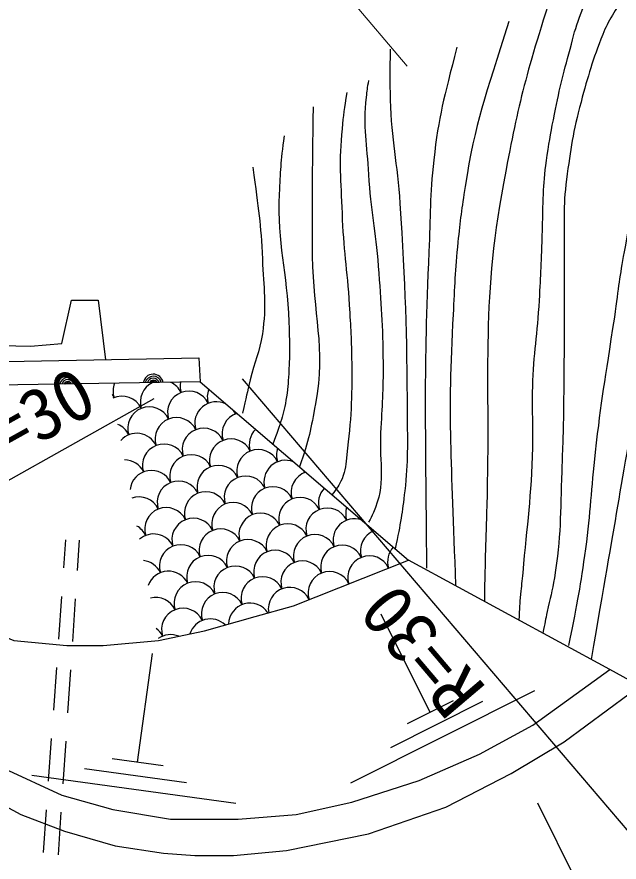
# Model space of a CAD drawing. Units: millimetres, scale not verified. Extents: x 40000 to 680000, y 20000 to 380000.
# Drawn here: x 186575 to 207695, y 274270 to 303908 of the extents above; entities that cross this region are included whole.
import ezdxf
from ezdxf.enums import TextEntityAlignment as Align

# ---------------------------------------------------------------- set-up
doc = ezdxf.new("R2010")
doc.units = ezdxf.units.MM
doc.header["$LTSCALE"] = 1000
for name, color, linetype, lineweight in [('M-BGD', 7, 'Continuous', 25), ('M-BMK-SRVR', 3, 'Continuous', 25), ('M-STR-HTXT', 7, 'Continuous', 13)]:
    doc.layers.add(name, color=color, linetype=linetype, lineweight=lineweight)
doc.styles.add('ＭＳ ゴシック', font='')
doc.styles.get('ＭＳ ゴシック').set_extended_font_data('MS Gothic')

msp = doc.modelspace()

# ---------------------------------------------------------------- linework, layer by layer
at = {"layer": 'M-BGD'}
for p, q in [((192998, 291106), (177717, 290874)), ((192998, 291106), (200310, 284859)), ((188217, 284586), (188287, 285567)), ((188757, 285558), (188687, 284499)), ((188041, 282092), (188147, 283588)), ((188620, 283502), (188520, 282005)), ((201072, 279519), (199348, 282962)), ((190805, 277774), (191327, 281588)), ((187865, 279598), (187971, 281094)), ((188453, 281007), (188353, 279510)), ((204731, 280275), (198276, 277042)), ((202901, 279897), (199674, 278280)), ((201879, 279923), (200265, 279115)), ((187688, 277104), (187794, 278601)), ((188287, 278513), (188187, 277016)), ((191699, 277651), (189911, 277896)), ((192528, 277052), (188951, 277542)), ((194251, 276330), (187098, 277310)), ((206565, 272889), (204841, 276332)), ((187512, 274610), (187618, 276107)), ((188120, 276018), (188020, 274522))]:
    msp.add_line(p, q, dxfattribs=at)
for points in [[(177619, 291655), (178165, 292284), (182906, 292453), (187055, 292368), (188156, 292453), (188494, 293977), (189426, 293977), (189687, 291885)], [(177619, 291655), (192959, 291948), (192998, 291106)], [(175470, 288757), (179943, 281616), (181721, 279499), (182991, 278314), (184346, 277298), (185277, 276705), (186716, 275943), (188240, 275350), (190018, 274842), (191712, 274588), (192812, 274504), (194167, 274504), (196030, 274673), (198908, 275266), (201618, 276197), (203904, 277382), (205766, 278483), (208052, 280176), (208306, 280515)], [(184261, 282970), (186462, 282039), (188325, 281870), (189595, 281870), (191542, 282039), (193151, 282378), (194929, 282886), (196279, 283261), (200310, 284859)], [(208306, 280515), (207375, 281023), (200310, 284859)], [(179604, 284071), (180197, 283055), (181298, 281616), (182314, 280515), (183414, 279499), (184684, 278483), (186124, 277552), (188156, 276620), (189934, 276112), (191966, 275774), (194336, 275774), (196368, 275943), (198316, 276366), (200686, 277128), (202803, 278060), (204666, 279076), (207375, 281023)]]:
    msp.add_lwpolyline(points, dxfattribs=at)
for centre, radius, start, end in [((191357, 291027), 354, 9.6697, 172.0748), ((188358, 290981), 354, 9.6697, 172.0748), ((188358, 290981), 283, 11.8937, 169.8508), ((188358, 290981), 212, 15.64, 166.1045), ((188358, 290981), 142, 23.3518, 158.3928), ((188358, 290981), 100, 33.6694, 148.0751), ((188358, 290981), 100, 33.6694, 148.0751), ((190700, 290782), 752, 158.2689, 197.6773), ((191655, 290408), 752, 116.5146, 197.6773), ((191357, 291027), 283, 11.8937, 169.8508), ((191357, 291027), 212, 15.64, 166.1045), ((191357, 291027), 142, 23.3518, 158.3928), ((191357, 291027), 100, 33.6694, 148.0751), ((191357, 291027), 100, 33.6694, 148.0751), ((191655, 290408), 752, 25.577, 65.2299), ((193050, 290961), 752, 169.6593, 197.6773), ((192610, 290034), 752, 25.577, 197.6773), ((194005, 290587), 752, 159.6245, 197.6773), ((189306, 290229), 752, 25.577, 35.5982), ((190261, 289855), 752, 25.577, 115.1229), ((191216, 289481), 752, 25.577, 197.6773), ((193566, 289659), 752, 62.869, 197.6773), ((194521, 289285), 752, 107.7526, 197.6773), ((193566, 289659), 752, 25.577, 36.106), ((194960, 290212), 752, 191.7785, 197.6773), ((189822, 288928), 752, 25.577, 67.1068), ((192171, 289107), 752, 25.577, 197.6773), ((190777, 288554), 752, 25.577, 137.7961), ((193126, 288732), 752, 25.577, 197.6773), ((195476, 288911), 752, 134.9491, 197.6773), ((194082, 288358), 752, 25.577, 197.6773), ((191732, 288179), 752, 25.577, 197.6773), ((195037, 287984), 752, 25.577, 197.6773), ((196431, 288536), 752, 161.0634, 197.6773), ((192687, 287805), 752, 25.577, 197.6773), ((190338, 287627), 752, 25.577, 89.1989), ((193642, 287431), 752, 25.577, 197.6773), ((195992, 287609), 752, 67.7953, 197.6773), ((191293, 287252), 752, 25.577, 173.9183), ((194598, 287056), 752, 25.577, 197.6773), ((196947, 287235), 752, 109.3206, 197.6773), ((195992, 287609), 752, 25.577, 31.1796), ((197386, 288162), 752, 194.0349, 197.6773), ((192248, 286878), 752, 25.577, 197.6773), ((193203, 286504), 752, 25.577, 197.6773), ((195553, 286682), 752, 25.577, 197.6773), ((197902, 286861), 752, 136.2968, 197.6773), ((190854, 286325), 752, 25.577, 109.5932), ((196508, 286308), 752, 25.577, 197.6773), ((191809, 285951), 752, 25.577, 197.6773), ((194158, 286129), 752, 25.577, 197.6773), ((197463, 285934), 752, 25.577, 197.6773), ((198858, 286486), 752, 162.5168, 197.6773), ((192764, 285576), 752, 25.577, 197.6773), ((195114, 285755), 752, 25.577, 197.6773), ((198418, 285559), 752, 71.6809, 197.6773), ((190414, 285398), 752, 25.577, 60.3295), ((196069, 285381), 752, 25.577, 197.6773), ((191370, 285024), 752, 25.577, 131.2738), ((193719, 285202), 752, 25.577, 197.6773), ((197024, 285006), 752, 25.577, 197.6773), ((199374, 285185), 752, 110.864, 197.6773), ((198418, 285559), 752, 25.577, 27.2941), ((199813, 286112), 752, 196.4238, 197.6773), ((194674, 284828), 752, 25.577, 197.6773), ((192325, 284649), 752, 25.577, 197.6773), ((195630, 284454), 752, 25.577, 197.6773), ((197979, 284632), 752, 25.577, 197.6773), ((200329, 284811), 752, 137.6428, 197.6773), ((190930, 284097), 752, 25.577, 83.6116), ((193280, 284275), 752, 25.577, 197.6773), ((196585, 284079), 752, 25.577, 197.6773), ((198934, 284258), 752, 25.577, 197.6773), ((194235, 283901), 752, 25.577, 197.6773), ((191885, 283722), 752, 25.577, 160.335), ((195190, 283526), 752, 25.577, 197.6773), ((197540, 283705), 752, 25.577, 197.6773), ((192841, 283348), 752, 25.577, 197.6773), ((193796, 282974), 752, 25.577, 197.6773), ((196145, 283152), 752, 25.577, 190.2685), ((191446, 282795), 752, 25.577, 104.1465), ((194751, 282599), 752, 33.2055, 178.414), ((192401, 282421), 752, 25.577, 197.6773), ((193357, 282046), 752, 45.8636, 162.7146), ((191007, 281868), 752, 25.577, 52.785), ((191962, 281494), 752, 67.4734, 125.1657)]:
    msp.add_arc(centre, radius, start, end, dxfattribs=at)
for points, knots in [([(216011, 314297), (214965, 313320), (214685, 313057), (213864, 312232), (213009, 311374), (212484, 310930), (211728, 309984), (210728, 308733), (210301, 307934), (209367, 306634), (208925, 306018), (208664, 305684), (208222, 305068), (207917, 304644), (207722, 304420), (207460, 303968), (207311, 303712), (207230, 303565), (207121, 303290), (206762, 302386), (206611, 301859), (206359, 300920), (206080, 299880), (205992, 299278), (205851, 298210), (205721, 297226), (205778, 296663), (205766, 295670), (205766, 295604), (205767, 295567), (205766, 295501), (205758, 292558), (205790, 290907), (205682, 287966), (205628, 286508), (205662, 285680), (205428, 284240), (205352, 283773), (205270, 283519), (205174, 283055), (205113, 282761), (205094, 282668), (205020, 282302)], [0, 0, 0, 0, 1, 1, 1, 2, 2, 2, 3, 3, 3, 4, 4, 4, 5, 5, 5, 6, 6, 6, 7, 7, 7, 8, 8, 8, 9, 9, 9, 10, 10, 10, 11, 11, 11, 12, 12, 12, 13, 13, 13, 14, 14, 14, 14]), ([(207544, 293384), (207689, 294484), (207723, 294782), (207883, 295670), (208002, 296334), (208071, 296706), (208222, 297364), (208443, 298334), (208598, 298871), (208899, 299819), (209070, 300358), (209191, 300651), (209407, 301174), (209644, 301748), (209797, 302062), (210084, 302613), (210352, 303126), (210529, 303399), (210846, 303883), (211445, 304796), (211795, 305299), (212455, 306169), (213506, 307556), (214125, 308311), (215249, 309640), (216157, 310714), (216462, 311061), (217620, 312350)], [0, 0, 0, 0, 1, 1, 1, 2, 2, 2, 3, 3, 3, 4, 4, 4, 5, 5, 5, 6, 6, 6, 7, 7, 7, 8, 8, 8, 9, 9, 9, 9]), ([(205004, 296432), (205040, 297671), (205029, 298040), (205174, 299057), (205254, 299622), (205317, 299936), (205428, 300496), (205619, 301464), (205764, 301999), (206020, 302952), (206137, 303386), (206196, 303633), (206359, 304052), (206529, 304490), (206675, 304712), (206894, 305127), (207165, 305642), (207266, 305808), (207629, 306423)], [0, 0, 0, 0, 1, 1, 1, 2, 2, 2, 3, 3, 3, 4, 4, 4, 5, 5, 5, 6, 6, 6, 6]), ([(205374, 304851), (204382, 301794), (204142, 300757), (203639, 298069), (202826, 293728), (203187, 291192), (203054, 286778), (203014, 285465), (202996, 285041), (202969, 283415)], [0, 0, 0, 0, 1, 1, 1, 2, 2, 2, 3, 3, 3, 3]), ([(203823, 303747), (202996, 301065), (202656, 300267), (202295, 297956), (202177, 297198), (202117, 296772), (202041, 296009), (201943, 295020), (201925, 294462), (201872, 293469), (201673, 289770), (201807, 288499), (201956, 283986)], [0, 0, 0, 0, 1, 1, 1, 2, 2, 2, 3, 3, 3, 4, 4, 4, 4]), ([(199670, 302782), (199645, 301941), (199653, 301699), (199670, 301004), (199706, 299577), (199916, 298789), (200009, 297364), (200195, 294491), (200250, 292877), (200263, 289998), (200268, 288939), (200297, 288340), (200178, 287288), (200088, 286489), (200039, 286199), (199840, 285256)], [0, 0, 0, 0, 1, 1, 1, 2, 2, 2, 3, 3, 3, 4, 4, 4, 5, 5, 5, 5]), ([(202009, 302853), (201542, 301027), (201374, 300459), (201194, 298888), (201051, 297637), (201081, 296928), (201025, 295670), (200832, 291342), (200904, 289910), (200940, 284579)], [0, 0, 0, 0, 1, 1, 1, 2, 2, 2, 3, 3, 3, 3]), ([(198908, 301682), (198854, 301410), (198851, 301321), (198824, 301089), (198701, 300037), (198848, 299437), (198908, 298380), (198981, 297118), (199148, 296422), (199247, 295162), (199351, 293842), (199403, 293100), (199416, 291776), (199426, 290816), (199381, 290279), (199332, 289320), (199275, 288226), (199527, 287526), (199078, 286526), (199017, 286391), (198999, 286326), (198908, 286188)], [0, 0, 0, 0, 1, 1, 1, 2, 2, 2, 3, 3, 3, 4, 4, 4, 5, 5, 5, 6, 6, 6, 7, 7, 7, 7]), ([(198146, 301258), (198042, 300668), (198027, 300486), (197977, 299988), (197861, 298837), (197935, 298182), (197977, 297025), (198023, 295765), (198151, 295066), (198231, 293808), (198281, 293015), (198306, 292570), (198316, 291776), (198332, 290517), (198299, 289807), (198146, 288558), (198105, 288224), (198114, 288020), (197977, 287712), (197872, 287476), (197806, 287379), (197625, 287153)], [0, 0, 0, 0, 1, 1, 1, 2, 2, 2, 3, 3, 3, 4, 4, 4, 5, 5, 5, 6, 6, 6, 7, 7, 7, 7]), ([(196961, 300750), (196928, 298221), (196919, 297562), (196936, 295519), (196952, 293494), (197412, 292328), (197046, 290336), (196885, 289461), (196821, 289096), (196484, 288127)], [0, 0, 0, 0, 1, 1, 1, 2, 2, 2, 3, 3, 3, 3]), ([(195945, 299734), (195819, 298796), (195810, 298498), (195776, 297702), (195700, 295946), (196046, 294971), (196114, 293215), (196140, 292554), (196146, 292182), (196114, 291522), (196097, 291157), (196083, 290952), (196030, 290590), (195931, 289920), (195818, 289676), (195554, 288923)], [0, 0, 0, 0, 1, 1, 1, 2, 2, 2, 3, 3, 3, 4, 4, 4, 5, 5, 5, 5]), ([(194844, 298634), (195055, 297122), (195128, 296679), (195183, 295416), (195228, 294392), (195336, 293805), (195183, 292792), (195086, 292149), (194913, 291814), (194760, 291183), (194649, 290727), (194615, 290578), (194491, 290012)], [0, 0, 0, 0, 1, 1, 1, 2, 2, 2, 3, 3, 3, 4, 4, 4, 4]), ([(204190, 282752), (204214, 283191), (204219, 283308), (204250, 283663), (204276, 283955), (204302, 284118), (204327, 284410), (204476, 286128), (204626, 287088), (204666, 288812), (204685, 289639), (204642, 290103), (204666, 290929), (204700, 292119), (204833, 292779), (204901, 293968), (204955, 294930), (204968, 295244), (205004, 296432)], [0, 0, 0, 0, 1, 1, 1, 2, 2, 2, 3, 3, 3, 4, 4, 4, 5, 5, 5, 6, 6, 6, 6]), ([(205936, 281870), (206256, 283476), (206346, 283926), (206528, 285256), (206709, 286573), (206714, 287322), (206867, 288643), (207082, 290501), (207188, 291108), (207544, 293384)], [0, 0, 0, 0, 1, 1, 1, 2, 2, 2, 3, 3, 3, 3]), ([(200919, 238702), (202351, 239380), (202742, 239562), (203882, 240169), (204932, 240727), (205499, 241077), (206532, 241666), (207610, 242280), (208271, 242536), (209286, 243252), (211605, 244889), (212856, 245882), (214995, 247749), (215365, 248072), (215585, 248242), (215926, 248596), (216918, 249623), (217461, 250213), (218382, 251305), (219154, 252221), (219603, 252722), (220329, 253676), (223110, 257328), (224414, 259566), (227272, 263158), (227928, 263984), (228326, 264423), (229050, 265190), (229402, 265565), (229606, 265770), (229981, 266122), (230682, 266779), (231079, 267148), (231844, 267730), (232786, 268447), (233315, 268850), (234299, 269508), (239573, 273038), (242929, 274376), (248269, 277806), (249751, 278757), (250564, 279318), (251994, 280346), (252741, 280882), (253171, 281173), (253857, 281785), (254747, 282579), (255258, 283017), (256058, 283902), (256547, 284442), (256818, 284750), (257244, 285341), (257871, 286212), (258220, 286704), (258768, 287627), (259077, 288149), (259183, 288328), (259530, 288982)], [0, 0, 0, 0, 1, 1, 1, 2, 2, 2, 3, 3, 3, 4, 4, 4, 5, 5, 5, 6, 6, 6, 7, 7, 7, 8, 8, 8, 9, 9, 9, 10, 10, 10, 11, 11, 11, 12, 12, 12, 13, 13, 13, 14, 14, 14, 15, 15, 15, 16, 16, 16, 17, 17, 17, 18, 18, 18, 19, 19, 19, 19])]:
    msp.add_open_spline(points, degree=3, knots=knots, dxfattribs=at)
msp.add_open_spline([(208560, 292114), (207639, 286747), (207639, 286747), (206717, 281380)], degree=3, dxfattribs=at)
at = {"layer": 'M-BMK-SRVR'}
for p, q in [((213268, 269194), (194484, 291215)), ((167526, 277180), (191394, 290523))]:
    msp.add_line(p, q, dxfattribs=at)
at = {"layer": 'M-STR-HTXT'}
msp.add_line((200265, 302182), (189805, 314496), dxfattribs=at)

# ---------------------------------------------------------------- texts
at = {"layer": 'M-BMK-SRVR', "style": 'ＭＳ ゴシック'}
for rotation, p in [(29.144, (184699, 288502)), (130.329, (202391, 279757))]:
    msp.add_text('R=30', height=1833, rotation=rotation, dxfattribs=at).set_placement(p, align=Align.MIDDLE_LEFT)

doc.saveas('drawing.dxf')
